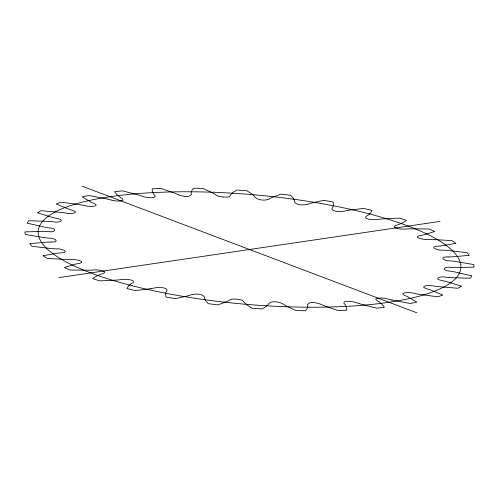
<?xml version="1.0" encoding="UTF-8"?>
<svg xmlns="http://www.w3.org/2000/svg" width="499" height="499" viewBox="0 0 499 499"><rect width="100%" height="100%" fill="white"/><g stroke="black" fill="none" stroke-linecap="round" stroke-linejoin="round"><path stroke-width="0.75" d="M348.165 210.31L363.715 208.42A225.367 58.327 5 0 1 372.054 210.447L370.539 213.023L368.094 215.156A47.255 12.232 5 0 1 366.191 216.217C362.193 219.635 375.797 220.022 377.624 219.435A47.255 12.232 5 0 1 381.629 218.967L399.237 218.094A225.367 58.327 5 0 1 406.411 220.427L402.905 222.704L398.757 224.538A47.255 12.232 5 0 1 395.981 225.405C389.451 228.193 403.666 229.634 405.487 229.004A47.255 12.232 5 0 1 410.01 228.792L429.009 228.972A225.367 58.327 5 0 1 434.735 231.517L423.688 234.873A47.255 12.232 5 0 1 420.146 235.516C411.388 237.387 425.029 240.075 427.356 239.358A47.255 12.232 5 0 1 432.228 239.42L451.882 240.643A225.367 58.327 5 0 1 455.943 243.306L441.921 245.776A47.255 12.232 5 0 1 437.754 246.169C427.68 246.974 438.771 250.804 442.395 250.099A47.255 12.232 5 0 1 447.416 250.429L466.983 252.656A225.367 58.327 5 0 1 469.216 255.332L452.761 256.817A47.255 12.232 5 0 1 448.121 256.948M150.835 288.69L135.285 290.58A225.367 58.327 5 0 1 126.946 288.553L128.461 285.977L130.906 283.844A47.255 12.232 5 0 1 132.809 282.783C136.757 279.409 123.203 278.947 121.376 279.565A47.255 12.232 5 0 1 117.371 280.033L99.763 280.906A225.367 58.327 5 0 1 92.589 278.573L96.095 276.296L100.243 274.462A47.255 12.232 5 0 1 103.019 273.595C109.605 270.87 95.29 269.329 93.513 269.996A47.255 12.232 5 0 1 88.99 270.209L69.991 270.028A225.367 58.327 5 0 1 64.265 267.483L75.312 264.127A47.255 12.232 5 0 1 78.854 263.484C87.668 261.688 73.933 258.881 71.644 259.642A47.255 12.232 5 0 1 66.772 259.58L47.118 258.357A225.367 58.327 5 0 1 43.057 255.694L57.079 253.224A47.255 12.232 5 0 1 61.246 252.831C71.27 252.082 60.248 248.165 56.605 248.901A47.255 12.232 5 0 1 51.584 248.571L32.017 246.344A225.367 58.327 5 0 1 29.784 243.668L46.239 242.183A47.255 12.232 5 0 1 50.879 242.052M58.969 277.594L440.031 221.406M377.818 298.19L375.585 299.069L376.963 300.56A47.255 12.232 5 0 1 379.171 301.92L382.222 304.459L384.43 307.303A225.367 58.327 5 0 1 376.458 308.145L360.128 303.928A47.255 12.232 5 0 1 356.548 302.718C354.652 301.708 341.971 299.625 344.079 303.579A47.255 12.232 5 0 1 345.364 304.951L346.643 307.453L346.817 310.197A225.367 58.327 5 0 1 337.879 310.521L324.019 305.737A47.255 12.232 5 0 1 321.2 304.421C317.67 303.043 309.517 300.778 307.565 304.521A47.255 12.232 5 0 1 307.877 305.856L307.334 308.226L305.463 310.758A225.367 58.327 5 0 1 295.907 310.559L285.048 305.382A47.255 12.232 5 0 1 283.095 304.016C279.084 301.814 272.591 300.485 268.818 303.342A47.255 12.232 5 0 1 268.144 304.59L265.799 306.742L261.956 308.962A225.367 58.327 5 0 1 252.151 308.251L247.66 305.419L244.71 302.881A47.255 12.232 5 0 1 243.705 301.515L241.578 300.03L237.125 299.175M378.105 298.146L382.533 298.003L387.785 298.963A47.255 12.232 5 0 0 391.989 300.03M50.879 242.052C60.641 242.495 54.846 237.724 48.983 238.179A47.255 12.232 5 0 1 43.999 237.593L25.281 234.455A225.367 58.327 5 0 1 24.95 231.873L43.207 231.424A47.255 12.232 5 0 1 48.141 231.561C55.595 232.896 57.765 228.399 49.07 227.887A47.255 12.232 5 0 1 44.311 227.076L27.158 223.14A225.367 58.327 5 0 1 28.749 220.745L48.104 221.356A47.255 12.232 5 0 1 53.137 221.756C57.759 223.172 66.847 220.358 56.855 218.431A47.255 12.232 5 0 1 52.507 217.421L37.581 212.842A225.367 58.327 5 0 1 41.03 210.728L60.741 212.368A47.255 12.232 5 0 1 65.687 213.023C68.444 214.258 81.381 213.092 72.043 210.173A47.255 12.232 5 0 1 68.276 208.994L56.15 203.954A225.367 58.327 5 0 1 61.321 202.201L80.632 204.808A47.255 12.232 5 0 1 85.298 205.688C87.125 206.717 101.484 207.035 94.055 203.417A47.255 12.232 5 0 1 91.005 202.126L82.142 196.812A225.367 58.327 5 0 1 88.847 195.489L107.017 198.97M448.121 256.948C438.347 256.555 444.116 261.264 450.017 260.821A47.255 12.232 5 0 1 455.001 261.407L473.719 264.545A225.367 58.327 5 0 1 474.05 267.127L455.793 267.576A47.255 12.232 5 0 1 450.859 267.439C443.48 266.092 441.272 270.664 449.93 271.113A47.255 12.232 5 0 1 454.689 271.924L471.842 275.86A225.367 58.327 5 0 1 470.251 278.255L450.896 277.644A47.255 12.232 5 0 1 445.863 277.244C441.228 275.797 432.221 278.716 442.145 280.569A47.255 12.232 5 0 1 446.493 281.579L461.419 286.158A225.367 58.327 5 0 1 457.97 288.272L438.259 286.632A47.255 12.232 5 0 1 433.313 285.977C430.556 284.736 417.626 285.915 426.957 288.827A47.255 12.232 5 0 1 430.724 290.006L442.85 295.046A225.367 58.327 5 0 1 437.679 296.799L418.368 294.192A47.255 12.232 5 0 1 413.702 293.312C411.868 292.239 397.528 292.034 404.945 295.583A47.255 12.232 5 0 1 407.995 296.874L416.858 302.188A225.367 58.327 5 0 1 410.153 303.511L391.983 300.03M223.508 197.043C225.629 196.955 228.804 197.723 230.182 195.658A47.255 12.232 5 0 1 230.856 194.41L233.201 192.258L237.044 190.038A225.367 58.327 5 0 1 246.849 190.749L251.34 193.581L254.29 196.119A47.255 12.232 5 0 1 255.295 197.485C258.987 200.529 265.362 200.86 269.672 198.901A47.255 12.232 5 0 1 271.306 197.791L281.024 194.117A225.367 58.327 5 0 1 290.711 195.321L293.269 198.172L294.441 200.667A47.255 12.232 5 0 1 294.472 201.983C297.073 205.769 304.172 205.226 308.388 204.091A47.255 12.232 5 0 1 310.921 203.162L323.795 200.324A225.367 58.327 5 0 1 332.983 201.97L333.519 204.733L332.87 207.097A47.255 12.232 5 0 1 331.916 208.308C331.448 212.275 341.909 211.62 344.84 211.021A47.255 12.232 5 0 1 348.171 210.31M223.321 197.036L218.812 196.369L215.899 194.984A47.255 12.232 5 0 0 213.946 193.618L203.093 188.441A225.367 58.327 5 0 0 193.537 188.242L191.666 190.774L191.117 193.144A47.255 12.232 5 0 0 191.429 194.479C189.514 198.234 181.318 195.951 177.794 194.579A47.255 12.232 5 0 0 174.974 193.263L161.121 188.479A225.367 58.327 5 0 0 152.183 188.803L152.357 191.547L153.63 194.049A47.255 12.232 5 0 0 154.915 195.421C157.017 199.369 144.311 197.286 142.446 196.288A47.255 12.232 5 0 0 138.865 195.072L122.542 190.855A225.367 58.327 5 0 0 114.57 191.697L116.778 194.541L119.822 197.08A47.255 12.232 5 0 0 122.03 198.44C126.765 202.482 112.924 200.916 111.215 200.037A47.255 12.232 5 0 0 107.011 198.97M236.744 299.138L232.091 299.094L229.328 300.099A47.255 12.232 5 0 1 227.694 301.209L217.976 304.883A225.367 58.327 5 0 1 208.289 303.679L205.731 300.828L204.559 298.333A47.255 12.232 5 0 1 204.528 297.017C201.889 293.269 194.841 293.768 190.612 294.909A47.255 12.232 5 0 1 188.079 295.838L175.205 298.676A225.367 58.327 5 0 1 166.017 297.03L165.481 294.267L166.13 291.903A47.255 12.232 5 0 1 167.084 290.692C167.514 286.725 157.135 287.374 154.16 287.979A47.255 12.232 5 0 1 150.829 288.69M82.098 186.177L416.902 312.823M132.241 285.771A212.106 54.896 5 0 0 460.415 270.258A212.106 54.896 5 0 0 155.844 192.471A212.106 54.896 5 0 0 132.241 285.771"/></g></svg>
